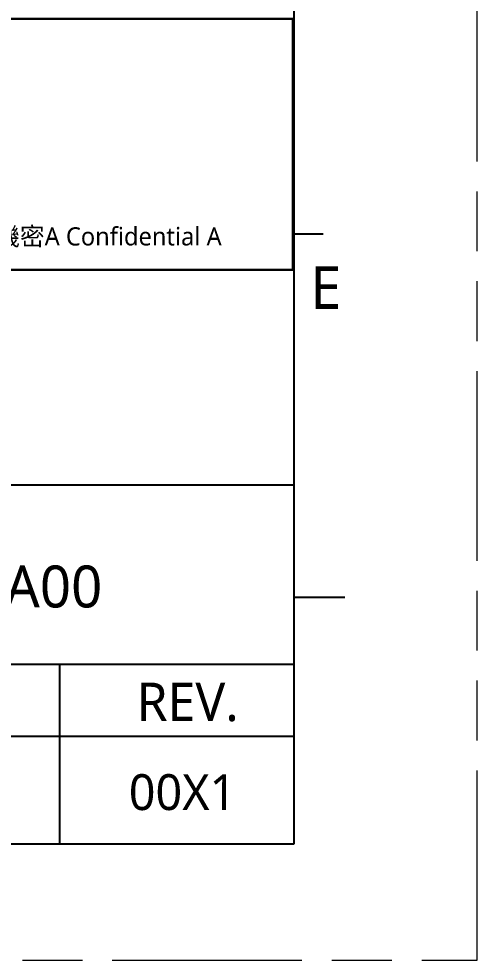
# Model space of a CAD drawing. Extents: x 388 to 686, y 182 to 393.
# Drawn here: x 663.11 to 686.07, y 182.32 to 229.46 of the extents above; entities that cross this region are included whole.
import ezdxf

# ---------------------------------------------------------------- set-up
doc = ezdxf.new("R2010")
doc.units = 0
doc.linetypes.add('PHANTOM', pattern=[29.5, 9.5, -1.5, 3, -1.5, 3, -1.5, 9.5])
doc.layers.get('0').update_dxf_attribs({"color": 9})
doc.layers.add('0PAPERF', color=2, linetype='PHANTOM', lineweight=5, plot=False)
doc.layers.add('OUTLINE', color=1, linetype='Continuous')
doc.layers.add('鵬鼎', color=5, linetype='Continuous')
doc.styles.get("Standard").update_dxf_attribs({"font": 'txt.shx'})

msp = doc.modelspace()

# ---------------------------------------------------------------- linework, layer by layer
for p, q in [((676.899, 188.139), (676.899, 382.333)), ((676.84, 229.458), (620.251, 229.458)), ((676.84, 216.883), (676.84, 229.458)), ((676.899, 218.686), (678.354, 218.686)), ((620.251, 216.883), (676.84, 216.883)), ((676.899, 200.503), (679.445, 200.503)), ((396.155, 188.139), (676.899, 188.139))]:
    msp.add_line(p, q)
at = {"color": 0}
for p, q in [((676.84, 216.883), (576.238, 216.883)), ((676.84, 206.104), (576.238, 206.104)), ((676.84, 197.122), (620.251, 197.122)), ((665.163, 188.14), (665.163, 197.122)), ((676.84, 193.529), (641.809, 193.529))]:
    msp.add_line(p, q, dxfattribs=at)
msp.add_lwpolyline([(576.238, 229.458), (676.84, 229.458), (676.84, 216.883), (576.238, 216.883)], close=True, dxfattribs=at)
at = {"layer": '0PAPERF'}
for p, q in [((686.066, 182.32), (686.066, 393.247)), ((387.79, 182.32), (686.066, 182.32))]:
    msp.add_line(p, q, dxfattribs=at)

# ---------------------------------------------------------------- texts
at = {"color": 2, "insert": (661.923, 219.019), "char_height": 0.90884, "width": 11.86941, "attachment_point": 1}
msp.add_mtext('{\\fMicrosoft JhengHei|b0|i0|c136|p18;\\C1;機密A Confidential A}', dxfattribs=at)
at = {"color": 0}
for s, insert, char_height, width, attachment_point in [('{\\fMicrosoft JhengHei|b0|i0|c136|p18;A12-0000-\\fMicrosoft JhengHei|b0|i0|c136|p18;F0NW0323A00}', (651.475, 201.017), 2.09939, 35.45353, 5), ('{\\fMicrosoft JhengHei|b0|i0|c136|p0;REV.}', (669.007, 196.218), 1.91883, 9.77074, 1)]:
    msp.add_mtext(s, dxfattribs=dict(at, insert=insert, char_height=char_height, width=width, attachment_point=attachment_point))
at = {"layer": 'OUTLINE', "color": 2, "linetype": 'Continuous', "lineweight": 0, "insert": (668.615, 191.633), "char_height": 1.79611, "width": 4.3536, "attachment_point": 1}
msp.add_mtext('{\\fMicrosoft JhengHei|b0|i0|c136|p0;\\C0;00X1}', dxfattribs=at)
at = {"layer": '鵬鼎', "insert": (677.713, 217.07), "char_height": 2.13417, "width": 4.02557, "attachment_point": 1}
msp.add_mtext('{\\fMicrosoft JhengHei|b0|i0|c136|p0;\\C0;E}', dxfattribs=at)

doc.saveas('drawing.dxf')
